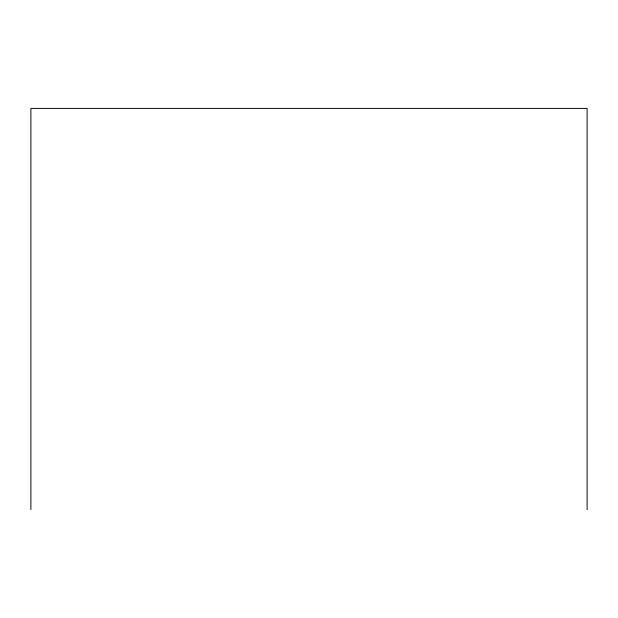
<?xml version="1.0" encoding="UTF-8"?>
<svg xmlns="http://www.w3.org/2000/svg" width="618" height="618" viewBox="0 0 618 618"><rect width="100%" height="100%" fill="white"/><g stroke="black" fill="none" stroke-linecap="round" stroke-linejoin="round"><path stroke-width="0.93" d="M587.1 509.595L587.1 108.405L30.9 108.405L30.9 509.595"/></g></svg>
